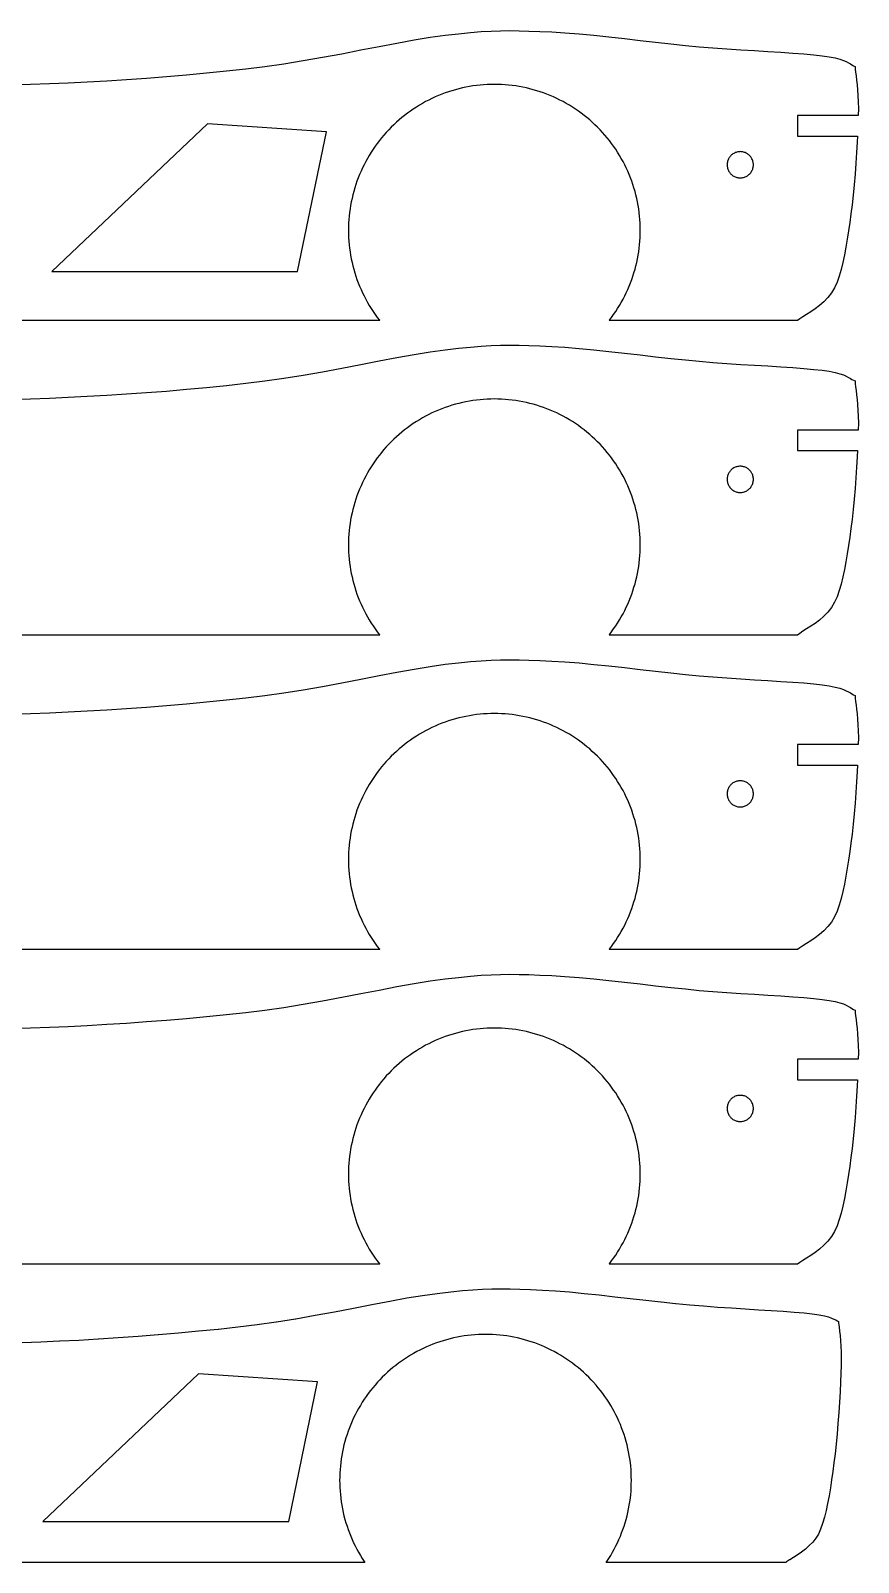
# Model space of a CAD drawing. Header units: metres. Extents: x 6 to 580, y 34 to 394.
# Drawn here: x 105.4 to 206.4, y 207.2 to 394 of the extents above; entities that cross this region are included whole.
import ezdxf

# ---------------------------------------------------------------- set-up
doc = ezdxf.new("R2010")
doc.units = ezdxf.units.M
doc.layers.add('CORTAR', color=1, linetype='Continuous')

msp = doc.modelspace()

# ---------------------------------------------------------------- linework, layer by layer
at = {"layer": 'CORTAR'}
for points in [[(103.16, 387.4), (105.42, 387.46), (107.71, 387.54), (110, 387.64), (112.33, 387.76), (114.7, 387.89), (117.12, 388.05), (119.55, 388.22), (122, 388.41), (124.45, 388.62), (126.88, 388.85), (129.3, 389.09), (131.67, 389.36), (134, 389.64), (136.32, 389.96), (138.67, 390.34), (141.03, 390.75), (143.38, 391.19), (145.69, 391.64), (147.94, 392.08), (150.12, 392.49), (152.21, 392.87), (154.17, 393.19), (156, 393.44), (157.64, 393.63), (159.1, 393.77), (160.4, 393.88), (161.61, 393.95), (162.75, 393.99), (163.87, 394), (165.02, 393.99), (166.22, 393.95), (167.54, 393.9), (169, 393.84), (170.61, 393.74), (172.33, 393.61), (174.13, 393.44), (175.98, 393.24), (177.88, 393.03), (179.78, 392.81), (181.66, 392.6), (183.51, 392.39), (185.3, 392.2), (187, 392.04), (188.67, 391.9), (190.37, 391.78), (192.07, 391.66), (193.74, 391.56), (195.38, 391.46), (196.94, 391.36), (198.4, 391.26), (199.75, 391.16), (200.96, 391.05), (202, 390.94), (202.86, 390.81), (203.57, 390.67), (204.13, 390.52), (204.58, 390.37), (204.94, 390.22), (205.22, 390.07), (205.44, 389.94), (205.63, 389.82), (205.81, 389.72), (206, 389.64), (206.03, 389.31), (206.08, 388.92), (206.13, 388.47), (206.19, 387.96), (206.26, 387.39), (206.31, 386.76), (206.36, 386.07), (206.4, 385.32), (206.41, 384.51), (206.4, 383.64), (199, 383.64), (199, 381.14), (206.3, 381.14), (206.26, 380.38), (206.19, 379.13), (206.1, 377.83), (206, 376.51), (205.89, 375.21), (205.77, 373.94), (205.64, 372.74), (205.5, 371.64), (205.36, 370.59), (205.21, 369.57), (205.06, 368.56), (204.9, 367.58), (204.72, 366.64), (204.53, 365.73), (204.32, 364.88), (204.08, 364.07), (203.81, 363.32), (203.5, 362.64), (203.13, 362.02), (202.69, 361.45), (202.19, 360.94), (201.66, 360.49), (201.12, 360.08), (200.6, 359.71), (200.1, 359.39), (199.65, 359.1), (199.28, 358.85), (199, 358.64), (175.99, 358.64), (176.03, 358.69), (176.3, 359.03), (176.55, 359.39), (176.8, 359.75), (177.04, 360.12), (177.27, 360.49), (177.49, 360.86), (177.7, 361.25), (177.9, 361.64), (178.09, 362.03), (178.27, 362.43), (178.45, 362.83), (178.61, 363.23), (178.76, 363.64), (178.9, 364.05), (179.03, 364.47), (179.16, 364.89), (179.27, 365.31), (179.37, 365.74), (179.46, 366.17), (179.54, 366.6), (179.61, 367.03), (179.67, 367.46), (179.71, 367.89), (179.75, 368.33), (179.78, 368.76), (179.79, 369.2), (179.8, 369.64), (179.79, 370.08), (179.78, 370.51), (179.75, 370.95), (179.71, 371.38), (179.67, 371.82), (179.61, 372.25), (179.54, 372.68), (179.46, 373.11), (179.37, 373.54), (179.27, 373.96), (179.16, 374.39), (179.03, 374.81), (178.9, 375.22), (178.76, 375.64), (178.61, 376.04), (178.45, 376.45), (178.27, 376.85), (178.09, 377.25), (177.9, 377.64), (177.7, 378.03), (177.49, 378.41), (177.27, 378.79), (177.04, 379.16), (176.8, 379.53), (176.55, 379.89), (176.3, 380.24), (176.03, 380.59), (175.76, 380.93), (175.48, 381.26), (175.19, 381.59), (174.89, 381.91), (174.59, 382.22), (174.27, 382.53), (173.95, 382.83), (173.63, 383.12), (173.29, 383.4), (172.95, 383.67), (172.6, 383.94), (172.25, 384.19), (171.89, 384.44), (171.52, 384.68), (171.15, 384.91), (170.77, 385.13), (170.39, 385.34), (170, 385.54), (169.61, 385.73), (169.21, 385.91), (168.81, 386.08), (168.41, 386.25), (168, 386.4), (167.58, 386.54), (167.17, 386.67), (166.75, 386.79), (166.33, 386.9), (165.9, 387.01), (165.47, 387.1), (165.04, 387.18), (164.61, 387.25), (164.18, 387.3), (163.74, 387.35), (163.31, 387.39), (162.87, 387.42), (162.44, 387.43), (162, 387.44), (161.56, 387.43), (161.13, 387.42), (160.69, 387.39), (160.26, 387.35), (159.82, 387.3), (159.39, 387.25), (158.96, 387.18), (158.53, 387.1), (158.1, 387.01), (157.67, 386.9), (157.25, 386.79), (156.83, 386.67), (156.42, 386.54), (156, 386.4), (155.59, 386.25), (155.19, 386.08), (154.79, 385.91), (154.39, 385.73), (154, 385.54), (153.61, 385.34), (153.23, 385.13), (152.85, 384.91), (152.48, 384.68), (152.11, 384.44), (151.75, 384.19), (151.4, 383.94), (151.05, 383.67), (150.71, 383.4), (150.37, 383.12), (150.05, 382.83), (149.73, 382.53), (149.41, 382.22), (149.11, 381.91), (148.81, 381.59), (148.52, 381.26), (148.24, 380.93), (147.97, 380.59), (147.7, 380.24), (147.45, 379.89), (147.2, 379.53), (146.96, 379.16), (146.73, 378.79), (146.51, 378.41), (146.3, 378.03), (146.1, 377.64), (145.91, 377.25), (145.73, 376.85), (145.55, 376.45), (145.39, 376.04), (145.24, 375.64), (145.1, 375.22), (144.97, 374.81), (144.84, 374.39), (144.73, 373.96), (144.63, 373.54), (144.54, 373.11), (144.46, 372.68), (144.39, 372.25), (144.33, 371.82), (144.29, 371.38), (144.25, 370.95), (144.22, 370.51), (144.21, 370.08), (144.2, 369.64), (144.21, 369.2), (144.22, 368.76), (144.25, 368.33), (144.29, 367.89), (144.33, 367.46), (144.39, 367.03), (144.46, 366.6), (144.54, 366.17), (144.63, 365.74), (144.73, 365.31), (144.84, 364.89), (144.97, 364.47), (145.1, 364.05), (145.24, 363.64), (145.39, 363.23), (145.55, 362.83), (145.73, 362.43), (145.91, 362.03), (146.1, 361.64), (146.3, 361.25), (146.51, 360.86), (146.73, 360.49), (146.96, 360.12), (147.2, 359.75), (147.45, 359.39), (147.7, 359.03), (147.97, 358.69), (148.01, 358.64), (65.99, 358.64)], [(103.16, 349.03), (105.42, 349.1), (107.71, 349.18), (110, 349.28), (112.33, 349.4), (114.7, 349.53), (117.12, 349.69), (119.55, 349.86), (122, 350.05), (124.45, 350.26), (126.88, 350.49), (129.3, 350.73), (131.67, 351), (134, 351.28), (136.32, 351.6), (138.67, 351.98), (141.03, 352.39), (143.38, 352.83), (145.69, 353.28), (147.94, 353.72), (150.12, 354.13), (152.21, 354.51), (154.17, 354.83), (156, 355.08), (157.64, 355.26), (159.1, 355.41), (160.4, 355.52), (161.61, 355.59), (162.75, 355.63), (163.87, 355.64), (165.02, 355.63), (166.22, 355.59), (167.54, 355.54), (169, 355.48), (170.61, 355.38), (172.33, 355.25), (174.13, 355.08), (175.98, 354.88), (177.88, 354.67), (179.78, 354.45), (181.66, 354.23), (183.51, 354.03), (185.3, 353.84), (187, 353.68), (188.67, 353.54), (190.37, 353.42), (192.07, 353.3), (193.74, 353.2), (195.38, 353.1), (196.94, 353), (198.4, 352.9), (199.75, 352.8), (200.96, 352.69), (202, 352.58), (202.86, 352.45), (203.57, 352.31), (204.13, 352.16), (204.58, 352.01), (204.94, 351.86), (205.22, 351.71), (205.44, 351.58), (205.63, 351.46), (205.81, 351.36), (206, 351.28), (206.03, 350.95), (206.08, 350.56), (206.13, 350.11), (206.19, 349.6), (206.26, 349.03), (206.31, 348.4), (206.36, 347.71), (206.4, 346.96), (206.41, 346.15), (206.4, 345.28), (199, 345.28), (199, 342.78), (206.3, 342.78), (206.26, 342.02), (206.19, 340.76), (206.1, 339.46), (206, 338.15), (205.89, 336.85), (205.77, 335.58), (205.64, 334.38), (205.5, 333.28), (205.36, 332.23), (205.21, 331.2), (205.06, 330.2), (204.9, 329.22), (204.72, 328.28), (204.53, 327.37), (204.32, 326.51), (204.08, 325.71), (203.81, 324.96), (203.5, 324.28), (203.13, 323.66), (202.69, 323.09), (202.19, 322.58), (201.66, 322.12), (201.12, 321.71), (200.6, 321.35), (200.1, 321.03), (199.65, 320.74), (199.28, 320.49), (199, 320.28), (175.99, 320.28), (176.03, 320.33), (176.3, 320.67), (176.55, 321.03), (176.8, 321.39), (177.04, 321.75), (177.27, 322.13), (177.49, 322.5), (177.7, 322.89), (177.9, 323.27), (178.09, 323.67), (178.27, 324.06), (178.45, 324.47), (178.61, 324.87), (178.76, 325.28), (178.9, 325.69), (179.03, 326.11), (179.16, 326.53), (179.27, 326.95), (179.37, 327.38), (179.46, 327.8), (179.54, 328.23), (179.61, 328.66), (179.67, 329.1), (179.71, 329.53), (179.75, 329.97), (179.78, 330.4), (179.79, 330.84), (179.8, 331.28), (179.79, 331.71), (179.78, 332.15), (179.75, 332.59), (179.71, 333.02), (179.67, 333.46), (179.61, 333.89), (179.54, 334.32), (179.46, 334.75), (179.37, 335.18), (179.27, 335.6), (179.16, 336.02), (179.03, 336.44), (178.9, 336.86), (178.76, 337.27), (178.61, 337.68), (178.45, 338.09), (178.27, 338.49), (178.09, 338.89), (177.9, 339.28), (177.7, 339.67), (177.49, 340.05), (177.27, 340.43), (177.04, 340.8), (176.8, 341.17), (176.55, 341.53), (176.3, 341.88), (176.03, 342.23), (175.76, 342.57), (175.48, 342.9), (175.19, 343.23), (174.89, 343.55), (174.59, 343.86), (174.27, 344.17), (173.95, 344.47), (173.63, 344.76), (173.29, 345.04), (172.95, 345.31), (172.6, 345.57), (172.25, 345.83), (171.89, 346.08), (171.52, 346.32), (171.15, 346.54), (170.77, 346.76), (170.39, 346.97), (170, 347.18), (169.61, 347.37), (169.21, 347.55), (168.81, 347.72), (168.41, 347.88), (168, 348.04), (167.58, 348.18), (167.17, 348.31), (166.75, 348.43), (166.33, 348.54), (165.9, 348.64), (165.47, 348.73), (165.04, 348.81), (164.61, 348.88), (164.18, 348.94), (163.74, 348.99), (163.31, 349.03), (162.87, 349.06), (162.44, 349.07), (162, 349.08), (161.56, 349.07), (161.13, 349.06), (160.69, 349.03), (160.26, 348.99), (159.82, 348.94), (159.39, 348.88), (158.96, 348.81), (158.53, 348.73), (158.1, 348.64), (157.67, 348.54), (157.25, 348.43), (156.83, 348.31), (156.42, 348.18), (156, 348.04), (155.59, 347.88), (155.19, 347.72), (154.79, 347.55), (154.39, 347.37), (154, 347.18), (153.61, 346.97), (153.23, 346.76), (152.85, 346.54), (152.48, 346.32), (152.11, 346.08), (151.75, 345.83), (151.4, 345.57), (151.05, 345.31), (150.71, 345.04), (150.37, 344.76), (150.05, 344.47), (149.73, 344.17), (149.41, 343.86), (149.11, 343.55), (148.81, 343.23), (148.52, 342.9), (148.24, 342.57), (147.97, 342.23), (147.7, 341.88), (147.45, 341.53), (147.2, 341.17), (146.96, 340.8), (146.73, 340.43), (146.51, 340.05), (146.3, 339.67), (146.1, 339.28), (145.91, 338.89), (145.73, 338.49), (145.55, 338.09), (145.39, 337.68), (145.24, 337.27), (145.1, 336.86), (144.97, 336.44), (144.84, 336.02), (144.73, 335.6), (144.63, 335.18), (144.54, 334.75), (144.46, 334.32), (144.39, 333.89), (144.33, 333.46), (144.29, 333.02), (144.25, 332.59), (144.22, 332.15), (144.21, 331.71), (144.2, 331.28), (144.21, 330.84), (144.22, 330.4), (144.25, 329.97), (144.29, 329.53), (144.33, 329.1), (144.39, 328.66), (144.46, 328.23), (144.54, 327.8), (144.63, 327.38), (144.73, 326.95), (144.84, 326.53), (144.97, 326.11), (145.1, 325.69), (145.24, 325.28), (145.39, 324.87), (145.55, 324.47), (145.73, 324.06), (145.91, 323.67), (146.1, 323.27), (146.3, 322.89), (146.51, 322.5), (146.73, 322.13), (146.96, 321.75), (147.2, 321.39), (147.45, 321.03), (147.7, 320.67), (147.97, 320.33), (148.01, 320.28), (65.99, 320.28)], [(103.16, 310.67), (105.42, 310.73), (107.71, 310.82), (110, 310.92), (112.33, 311.03), (114.7, 311.17), (117.12, 311.33), (119.55, 311.5), (122, 311.69), (124.45, 311.9), (126.88, 312.13), (129.3, 312.37), (131.67, 312.63), (134, 312.92), (136.32, 313.24), (138.67, 313.61), (141.03, 314.03), (143.38, 314.47), (145.69, 314.92), (147.94, 315.35), (150.12, 315.77), (152.21, 316.14), (154.17, 316.46), (156, 316.72), (157.64, 316.9), (159.1, 317.05), (160.4, 317.15), (161.61, 317.23), (162.75, 317.27), (163.87, 317.28), (165.02, 317.26), (166.22, 317.23), (167.54, 317.18), (169, 317.12), (170.61, 317.02), (172.33, 316.88), (174.13, 316.71), (175.98, 316.52), (177.88, 316.31), (179.78, 316.09), (181.66, 315.87), (183.51, 315.67), (185.3, 315.48), (187, 315.32), (188.67, 315.18), (190.37, 315.05), (192.07, 314.94), (193.74, 314.83), (195.38, 314.73), (196.94, 314.64), (198.4, 314.54), (199.75, 314.44), (200.96, 314.33), (202, 314.22), (202.86, 314.09), (203.57, 313.95), (204.13, 313.8), (204.58, 313.65), (204.94, 313.5), (205.22, 313.35), (205.44, 313.22), (205.63, 313.1), (205.81, 312.99), (206, 312.92), (206.03, 312.59), (206.08, 312.2), (206.13, 311.75), (206.19, 311.24), (206.26, 310.67), (206.31, 310.04), (206.36, 309.35), (206.4, 308.6), (206.41, 307.79), (206.4, 306.92), (199, 306.92), (199, 304.42), (206.3, 304.42), (206.26, 303.66), (206.19, 302.4), (206.1, 301.1), (206, 299.79), (205.89, 298.48), (205.77, 297.22), (205.64, 296.02), (205.5, 294.92), (205.36, 293.87), (205.21, 292.84), (205.06, 291.84), (204.9, 290.86), (204.72, 289.92), (204.53, 289.01), (204.32, 288.15), (204.08, 287.35), (203.81, 286.6), (203.5, 285.92), (203.13, 285.29), (202.69, 284.73), (202.19, 284.22), (201.66, 283.76), (201.12, 283.35), (200.6, 282.99), (200.1, 282.66), (199.65, 282.38), (199.28, 282.13), (199, 281.92), (175.99, 281.92), (176.03, 281.96), (176.3, 282.31), (176.55, 282.67), (176.8, 283.03), (177.04, 283.39), (177.27, 283.76), (177.49, 284.14), (177.7, 284.52), (177.9, 284.91), (178.09, 285.3), (178.27, 285.7), (178.45, 286.1), (178.61, 286.51), (178.76, 286.92), (178.9, 287.33), (179.03, 287.75), (179.16, 288.17), (179.27, 288.59), (179.37, 289.02), (179.46, 289.44), (179.54, 289.87), (179.61, 290.3), (179.67, 290.74), (179.71, 291.17), (179.75, 291.61), (179.78, 292.04), (179.79, 292.48), (179.8, 292.92), (179.79, 293.35), (179.78, 293.79), (179.75, 294.22), (179.71, 294.66), (179.67, 295.09), (179.61, 295.53), (179.54, 295.96), (179.46, 296.39), (179.37, 296.82), (179.27, 297.24), (179.16, 297.66), (179.03, 298.08), (178.9, 298.5), (178.76, 298.91), (178.61, 299.32), (178.45, 299.73), (178.27, 300.13), (178.09, 300.53), (177.9, 300.92), (177.7, 301.31), (177.49, 301.69), (177.27, 302.07), (177.04, 302.44), (176.8, 302.8), (176.55, 303.16), (176.3, 303.52), (176.03, 303.87), (175.76, 304.21), (175.48, 304.54), (175.19, 304.87), (174.89, 305.19), (174.59, 305.5), (174.27, 305.81), (173.95, 306.1), (173.63, 306.39), (173.29, 306.67), (172.95, 306.95), (172.6, 307.21), (172.25, 307.47), (171.89, 307.72), (171.52, 307.95), (171.15, 308.18), (170.77, 308.4), (170.39, 308.61), (170, 308.81), (169.61, 309.01), (169.21, 309.19), (168.81, 309.36), (168.41, 309.52), (168, 309.67), (167.58, 309.82), (167.17, 309.95), (166.75, 310.07), (166.33, 310.18), (165.9, 310.28), (165.47, 310.37), (165.04, 310.45), (164.61, 310.52), (164.18, 310.58), (163.74, 310.63), (163.31, 310.67), (162.87, 310.69), (162.44, 310.71), (162, 310.72), (161.56, 310.71), (161.13, 310.69), (160.69, 310.67), (160.26, 310.63), (159.82, 310.58), (159.39, 310.52), (158.96, 310.45), (158.53, 310.37), (158.1, 310.28), (157.67, 310.18), (157.25, 310.07), (156.83, 309.95), (156.42, 309.82), (156, 309.67), (155.59, 309.52), (155.19, 309.36), (154.79, 309.19), (154.39, 309.01), (154, 308.81), (153.61, 308.61), (153.23, 308.4), (152.85, 308.18), (152.48, 307.95), (152.11, 307.72), (151.75, 307.47), (151.4, 307.21), (151.05, 306.95), (150.71, 306.67), (150.37, 306.39), (150.05, 306.1), (149.73, 305.81), (149.41, 305.5), (149.11, 305.19), (148.81, 304.87), (148.52, 304.54), (148.24, 304.21), (147.97, 303.87), (147.7, 303.52), (147.45, 303.16), (147.2, 302.8), (146.96, 302.44), (146.73, 302.07), (146.51, 301.69), (146.3, 301.31), (146.1, 300.92), (145.91, 300.53), (145.73, 300.13), (145.55, 299.73), (145.39, 299.32), (145.24, 298.91), (145.1, 298.5), (144.97, 298.08), (144.84, 297.66), (144.73, 297.24), (144.63, 296.82), (144.54, 296.39), (144.46, 295.96), (144.39, 295.53), (144.33, 295.09), (144.29, 294.66), (144.25, 294.22), (144.22, 293.79), (144.21, 293.35), (144.2, 292.92), (144.21, 292.48), (144.22, 292.04), (144.25, 291.61), (144.29, 291.17), (144.33, 290.74), (144.39, 290.3), (144.46, 289.87), (144.54, 289.44), (144.63, 289.02), (144.73, 288.59), (144.84, 288.17), (144.97, 287.75), (145.1, 287.33), (145.24, 286.92), (145.39, 286.51), (145.55, 286.1), (145.73, 285.7), (145.91, 285.3), (146.1, 284.91), (146.3, 284.52), (146.51, 284.14), (146.73, 283.76), (146.96, 283.39), (147.2, 283.03), (147.45, 282.67), (147.7, 282.31), (147.97, 281.96), (148.01, 281.92), (65.99, 281.92)], [(103.16, 272.31), (105.42, 272.37), (107.71, 272.45), (110, 272.55), (112.33, 272.67), (114.7, 272.81), (117.12, 272.96), (119.55, 273.14), (122, 273.33), (124.45, 273.54), (126.88, 273.76), (129.3, 274.01), (131.67, 274.27), (134, 274.55), (136.32, 274.88), (138.67, 275.25), (141.03, 275.67), (143.38, 276.11), (145.69, 276.55), (147.94, 276.99), (150.12, 277.41), (152.21, 277.78), (154.17, 278.1), (156, 278.35), (157.64, 278.54), (159.1, 278.69), (160.4, 278.79), (161.61, 278.86), (162.75, 278.9), (163.87, 278.92), (165.02, 278.9), (166.22, 278.87), (167.54, 278.82), (169, 278.75), (170.61, 278.66), (172.33, 278.52), (174.13, 278.35), (175.98, 278.16), (177.88, 277.95), (179.78, 277.73), (181.66, 277.51), (183.51, 277.3), (185.3, 277.12), (187, 276.95), (188.67, 276.82), (190.37, 276.69), (192.07, 276.58), (193.74, 276.47), (195.38, 276.37), (196.94, 276.27), (198.4, 276.18), (199.75, 276.08), (200.96, 275.97), (202, 275.85), (202.86, 275.73), (203.57, 275.59), (204.13, 275.44), (204.58, 275.29), (204.94, 275.13), (205.22, 274.99), (205.44, 274.85), (205.63, 274.73), (205.81, 274.63), (206, 274.55), (206.03, 274.22), (206.08, 273.83), (206.13, 273.38), (206.19, 272.87), (206.26, 272.3), (206.31, 271.67), (206.36, 270.98), (206.4, 270.23), (206.41, 269.42), (206.4, 268.55), (199, 268.55), (199, 266.05), (206.3, 266.05), (206.26, 265.3), (206.19, 264.04), (206.1, 262.74), (206, 261.43), (205.89, 260.12), (205.77, 258.86), (205.64, 257.66), (205.5, 256.55), (205.36, 255.51), (205.21, 254.48), (205.06, 253.48), (204.9, 252.5), (204.72, 251.55), (204.53, 250.65), (204.32, 249.79), (204.08, 248.99), (203.81, 248.24), (203.5, 247.55), (203.13, 246.93), (202.69, 246.37), (202.19, 245.86), (201.66, 245.4), (201.12, 244.99), (200.6, 244.63), (200.1, 244.3), (199.65, 244.02), (199.28, 243.77), (199, 243.55), (175.99, 243.55), (176.03, 243.6), (176.3, 243.95), (176.55, 244.3), (176.8, 244.66), (177.04, 245.03), (177.27, 245.4), (177.49, 245.78), (177.7, 246.16), (177.9, 246.55), (178.09, 246.94), (178.27, 247.34), (178.45, 247.74), (178.61, 248.15), (178.76, 248.56), (178.9, 248.97), (179.03, 249.39), (179.16, 249.81), (179.27, 250.23), (179.37, 250.65), (179.46, 251.08), (179.54, 251.51), (179.61, 251.94), (179.67, 252.37), (179.71, 252.81), (179.75, 253.24), (179.78, 253.68), (179.79, 254.12), (179.8, 254.55), (179.79, 254.99), (179.78, 255.43), (179.75, 255.86), (179.71, 256.3), (179.67, 256.73), (179.61, 257.17), (179.54, 257.6), (179.46, 258.03), (179.37, 258.45), (179.27, 258.88), (179.16, 259.3), (179.03, 259.72), (178.9, 260.14), (178.76, 260.55), (178.61, 260.96), (178.45, 261.37), (178.27, 261.77), (178.09, 262.16), (177.9, 262.56), (177.7, 262.94), (177.49, 263.33), (177.27, 263.7), (177.04, 264.08), (176.8, 264.44), (176.55, 264.8), (176.3, 265.16), (176.03, 265.5), (175.76, 265.85), (175.48, 266.18), (175.19, 266.51), (174.89, 266.83), (174.59, 267.14), (174.27, 267.45), (173.95, 267.74), (173.63, 268.03), (173.29, 268.31), (172.95, 268.59), (172.6, 268.85), (172.25, 269.11), (171.89, 269.35), (171.52, 269.59), (171.15, 269.82), (170.77, 270.04), (170.39, 270.25), (170, 270.45), (169.61, 270.64), (169.21, 270.83), (168.81, 271), (168.41, 271.16), (168, 271.31), (167.58, 271.46), (167.17, 271.59), (166.75, 271.71), (166.33, 271.82), (165.9, 271.92), (165.47, 272.01), (165.04, 272.09), (164.61, 272.16), (164.18, 272.22), (163.74, 272.27), (163.31, 272.31), (162.87, 272.33), (162.44, 272.35), (162, 272.35), (161.56, 272.35), (161.13, 272.33), (160.69, 272.31), (160.26, 272.27), (159.82, 272.22), (159.39, 272.16), (158.96, 272.09), (158.53, 272.01), (158.1, 271.92), (157.67, 271.82), (157.25, 271.71), (156.83, 271.59), (156.42, 271.46), (156, 271.31), (155.59, 271.16), (155.19, 271), (154.79, 270.83), (154.39, 270.64), (154, 270.45), (153.61, 270.25), (153.23, 270.04), (152.85, 269.82), (152.48, 269.59), (152.11, 269.35), (151.75, 269.11), (151.4, 268.85), (151.05, 268.59), (150.71, 268.31), (150.37, 268.03), (150.05, 267.74), (149.73, 267.45), (149.41, 267.14), (149.11, 266.83), (148.81, 266.51), (148.52, 266.18), (148.24, 265.85), (147.97, 265.5), (147.7, 265.16), (147.45, 264.8), (147.2, 264.44), (146.96, 264.08), (146.73, 263.7), (146.51, 263.33), (146.3, 262.94), (146.1, 262.56), (145.91, 262.16), (145.73, 261.77), (145.55, 261.37), (145.39, 260.96), (145.24, 260.55), (145.1, 260.14), (144.97, 259.72), (144.84, 259.3), (144.73, 258.88), (144.63, 258.45), (144.54, 258.03), (144.46, 257.6), (144.39, 257.17), (144.33, 256.73), (144.29, 256.3), (144.25, 255.86), (144.22, 255.43), (144.21, 254.99), (144.2, 254.55), (144.21, 254.12), (144.22, 253.68), (144.25, 253.24), (144.29, 252.81), (144.33, 252.37), (144.39, 251.94), (144.46, 251.51), (144.54, 251.08), (144.63, 250.65), (144.73, 250.23), (144.84, 249.81), (144.97, 249.39), (145.1, 248.97), (145.24, 248.56), (145.39, 248.15), (145.55, 247.74), (145.73, 247.34), (145.91, 246.94), (146.1, 246.55), (146.3, 246.16), (146.51, 245.78), (146.73, 245.4), (146.96, 245.03), (147.2, 244.66), (147.45, 244.3), (147.7, 243.95), (147.97, 243.6), (148.01, 243.55), (65.99, 243.55)], [(104.38, 234.01), (106.66, 234.09), (106.67, 234.09), (108.96, 234.19), (108.97, 234.19), (111.3, 234.31), (111.31, 234.31), (113.68, 234.45), (113.69, 234.45), (116.1, 234.61), (116.11, 234.61), (118.54, 234.78), (118.55, 234.78), (121, 234.97), (121.01, 234.97), (123.45, 235.18), (123.46, 235.18), (125.9, 235.41), (125.91, 235.41), (128.32, 235.65), (128.33, 235.65), (130.7, 235.92), (130.71, 235.92), (133.04, 236.2), (133.06, 236.2), (135.38, 236.52), (135.4, 236.53), (137.75, 236.9), (137.77, 236.91), (140.12, 237.32), (140.13, 237.32), (142.48, 237.76), (142.49, 237.76), (144.8, 238.21), (144.8, 238.21), (147.05, 238.65), (149.23, 239.06), (151.3, 239.44), (153.24, 239.75), (155.04, 240), (156.67, 240.19), (158.11, 240.33), (159.39, 240.43), (160.57, 240.5), (161.69, 240.54), (162.79, 240.55), (163.92, 240.54), (165.11, 240.51), (166.42, 240.46), (167.87, 240.39), (169.46, 240.3), (171.16, 240.17), (172.95, 240), (174.8, 239.8), (176.68, 239.59), (178.58, 239.37), (180.47, 239.16), (180.47, 239.16), (182.32, 238.95), (182.33, 238.95), (184.11, 238.76), (184.12, 238.76), (185.83, 238.6), (185.84, 238.6), (187.51, 238.46), (187.52, 238.46), (189.22, 238.33), (189.22, 238.33), (190.92, 238.22), (190.92, 238.22), (192.6, 238.11), (192.6, 238.11), (194.23, 238.01), (195.79, 237.91), (197.25, 237.82), (198.59, 237.72), (199.78, 237.61), (200.79, 237.5), (201.61, 237.38), (202.26, 237.25), (202.77, 237.12), (203.15, 236.99), (203.43, 236.87), (203.65, 236.76), (203.84, 236.64), (203.98, 236.55), (204, 236.36), (204, 236.35), (204.06, 235.9), (204.12, 235.4), (204.18, 234.84), (204.24, 234.23), (204.28, 233.56), (204.32, 232.84), (204.33, 232.06), (204.32, 231.21), (204.29, 230.26), (204.24, 229.17), (204.18, 227.99), (204.11, 226.74), (204.02, 225.45), (203.92, 224.14), (203.82, 222.85), (203.7, 221.6), (203.57, 220.41), (203.43, 219.32), (203.29, 218.29), (203.14, 217.26), (202.99, 216.27), (202.83, 215.31), (202.66, 214.39), (202.48, 213.51), (202.27, 212.69), (202.05, 211.94), (201.8, 211.25), (201.53, 210.65), (201.22, 210.14), (200.85, 209.67), (200.42, 209.23), (199.95, 208.82), (199.46, 208.44), (198.96, 208.09), (198.48, 207.78), (198.03, 207.5), (198.02, 207.49), (197.64, 207.24), (197.59, 207.2), (197.58, 207.19), (175.64, 207.19), (175.72, 207.3), (175.96, 207.67), (176.19, 208.04), (176.41, 208.42), (176.62, 208.8), (176.82, 209.19), (177.01, 209.58), (177.19, 209.98), (177.37, 210.38), (177.53, 210.79), (177.68, 211.2), (177.82, 211.61), (177.95, 212.02), (178.08, 212.44), (178.19, 212.87), (178.29, 213.29), (178.38, 213.72), (178.46, 214.15), (178.53, 214.58), (178.59, 215.01), (178.63, 215.45), (178.67, 215.88), (178.7, 216.32), (178.71, 216.76), (178.72, 217.19), (178.71, 217.63), (178.7, 218.07), (178.67, 218.5), (178.63, 218.94), (178.59, 219.37), (178.53, 219.8), (178.46, 220.24), (178.38, 220.66), (178.29, 221.09), (178.19, 221.52), (178.08, 221.94), (177.95, 222.36), (177.82, 222.78), (177.68, 223.19), (177.53, 223.6), (177.37, 224), (177.19, 224.41), (177.01, 224.8), (176.82, 225.2), (176.62, 225.58), (176.41, 225.97), (176.19, 226.34), (175.96, 226.72), (175.72, 227.08), (175.47, 227.44), (175.22, 227.8), (174.95, 228.14), (174.68, 228.48), (174.4, 228.82), (174.11, 229.15), (173.81, 229.47), (173.51, 229.78), (173.19, 230.08), (172.87, 230.38), (172.55, 230.67), (172.21, 230.95), (171.87, 231.22), (171.52, 231.49), (171.17, 231.75), (170.81, 231.99), (170.44, 232.23), (170.07, 232.46), (169.69, 232.68), (169.31, 232.89), (168.92, 233.09), (168.53, 233.28), (168.13, 233.46), (167.73, 233.64), (167.33, 233.8), (166.92, 233.95), (166.5, 234.09), (166.09, 234.23), (165.67, 234.35), (165.25, 234.46), (164.82, 234.56), (164.39, 234.65), (163.96, 234.73), (163.53, 234.8), (163.1, 234.86), (162.66, 234.91), (162.23, 234.94), (161.79, 234.97), (161.36, 234.99), (160.92, 234.99), (160.48, 234.99), (160.05, 234.97), (159.61, 234.94), (159.18, 234.91), (158.74, 234.86), (158.31, 234.8), (157.88, 234.73), (157.45, 234.65), (157.02, 234.56), (156.6, 234.46), (156.17, 234.35), (155.75, 234.23), (155.34, 234.09), (154.92, 233.95), (154.51, 233.8), (154.11, 233.64), (153.71, 233.46), (153.31, 233.28), (152.92, 233.09), (152.53, 232.89), (152.15, 232.68), (151.77, 232.46), (151.4, 232.23), (151.03, 231.99), (150.67, 231.75), (150.32, 231.49), (149.97, 231.22), (149.63, 230.95), (149.29, 230.67), (148.97, 230.38), (148.65, 230.08), (148.33, 229.78), (148.03, 229.47), (147.73, 229.15), (147.44, 228.82), (147.16, 228.48), (146.89, 228.14), (146.62, 227.8), (146.37, 227.44), (146.12, 227.08), (145.88, 226.72), (145.65, 226.34), (145.43, 225.97), (145.22, 225.58), (145.02, 225.2), (144.83, 224.8), (144.65, 224.41), (144.48, 224), (144.31, 223.6), (144.16, 223.19), (144.02, 222.78), (143.89, 222.36), (143.76, 221.94), (143.65, 221.52), (143.55, 221.09), (143.46, 220.66), (143.38, 220.24), (143.31, 219.8), (143.25, 219.37), (143.21, 218.94), (143.17, 218.5), (143.14, 218.07), (143.13, 217.63), (143.12, 217.19), (143.13, 216.76), (143.14, 216.32), (143.17, 215.88), (143.21, 215.45), (143.25, 215.01), (143.31, 214.58), (143.38, 214.15), (143.46, 213.72), (143.55, 213.29), (143.65, 212.87), (143.76, 212.44), (143.89, 212.02), (144.02, 211.61), (144.16, 211.2), (144.31, 210.79), (144.48, 210.38), (144.65, 209.98), (144.83, 209.58), (145.02, 209.19), (145.22, 208.8), (145.43, 208.42), (145.65, 208.04), (145.88, 207.67), (146.12, 207.3), (146.2, 207.19), (65.64, 207.19)]]:
    msp.add_lwpolyline(points, dxfattribs=at)
for points in [[(141.5, 381.64), (127, 382.64), (108, 364.64), (138, 364.64), (141.5, 381.64)], [(193.6, 377.74), (193.59, 377.85), (193.57, 377.95), (193.55, 378.05), (193.52, 378.15), (193.48, 378.25), (193.43, 378.35), (193.39, 378.44), (193.33, 378.53), (193.27, 378.61), (193.2, 378.69), (193.13, 378.77), (193.05, 378.84), (192.97, 378.91), (192.89, 378.97), (192.8, 379.02), (192.71, 379.07), (192.61, 379.12), (192.51, 379.15), (192.41, 379.18), (192.31, 379.21), (192.21, 379.22), (192.1, 379.23), (192, 379.24), (191.9, 379.23), (191.79, 379.22), (191.69, 379.21), (191.59, 379.18), (191.49, 379.15), (191.39, 379.12), (191.29, 379.07), (191.2, 379.02), (191.11, 378.97), (191.03, 378.91), (190.95, 378.84), (190.87, 378.77), (190.8, 378.69), (190.73, 378.61), (190.67, 378.53), (190.61, 378.44), (190.57, 378.35), (190.52, 378.25), (190.48, 378.15), (190.45, 378.05), (190.43, 377.95), (190.41, 377.85), (190.4, 377.74), (190.4, 377.64), (190.4, 377.53), (190.41, 377.43), (190.43, 377.33), (190.45, 377.22), (190.48, 377.12), (190.52, 377.03), (190.57, 376.93), (190.61, 376.84), (190.67, 376.75), (190.73, 376.66), (190.8, 376.58), (190.87, 376.51), (190.95, 376.44), (191.03, 376.37), (191.11, 376.31), (191.2, 376.25), (191.29, 376.2), (191.39, 376.16), (191.49, 376.12), (191.59, 376.09), (191.69, 376.07), (191.79, 376.05), (191.9, 376.04), (192, 376.04), (192.1, 376.04), (192.21, 376.05), (192.31, 376.07), (192.41, 376.09), (192.51, 376.12), (192.61, 376.16), (192.71, 376.2), (192.8, 376.25), (192.89, 376.31), (192.97, 376.37), (193.05, 376.44), (193.13, 376.51), (193.2, 376.58), (193.27, 376.66), (193.33, 376.75), (193.39, 376.84), (193.43, 376.93), (193.48, 377.03), (193.52, 377.12), (193.55, 377.22), (193.57, 377.33), (193.59, 377.43), (193.6, 377.53), (193.6, 377.64), (193.6, 377.74)], [(193.6, 339.38), (193.59, 339.49), (193.57, 339.59), (193.55, 339.69), (193.52, 339.79), (193.48, 339.89), (193.43, 339.98), (193.39, 340.08), (193.33, 340.17), (193.27, 340.25), (193.2, 340.33), (193.13, 340.41), (193.05, 340.48), (192.97, 340.55), (192.89, 340.61), (192.8, 340.66), (192.71, 340.71), (192.61, 340.76), (192.51, 340.79), (192.41, 340.82), (192.31, 340.85), (192.21, 340.86), (192.1, 340.87), (192, 340.88), (191.9, 340.87), (191.79, 340.86), (191.69, 340.85), (191.59, 340.82), (191.49, 340.79), (191.39, 340.76), (191.29, 340.71), (191.2, 340.66), (191.11, 340.61), (191.03, 340.55), (190.95, 340.48), (190.87, 340.41), (190.8, 340.33), (190.73, 340.25), (190.67, 340.17), (190.61, 340.08), (190.57, 339.98), (190.52, 339.89), (190.48, 339.79), (190.45, 339.69), (190.43, 339.59), (190.41, 339.49), (190.4, 339.38), (190.4, 339.28), (190.4, 339.17), (190.41, 339.07), (190.43, 338.96), (190.45, 338.86), (190.48, 338.76), (190.52, 338.66), (190.57, 338.57), (190.61, 338.48), (190.67, 338.39), (190.73, 338.3), (190.8, 338.22), (190.87, 338.15), (190.95, 338.07), (191.03, 338.01), (191.11, 337.95), (191.2, 337.89), (191.29, 337.84), (191.39, 337.8), (191.49, 337.76), (191.59, 337.73), (191.69, 337.71), (191.79, 337.69), (191.9, 337.68), (192, 337.68), (192.1, 337.68), (192.21, 337.69), (192.31, 337.71), (192.41, 337.73), (192.51, 337.76), (192.61, 337.8), (192.71, 337.84), (192.8, 337.89), (192.89, 337.95), (192.97, 338.01), (193.05, 338.07), (193.13, 338.15), (193.2, 338.22), (193.27, 338.3), (193.33, 338.39), (193.39, 338.48), (193.43, 338.57), (193.48, 338.66), (193.52, 338.76), (193.55, 338.86), (193.57, 338.96), (193.59, 339.07), (193.6, 339.17), (193.6, 339.28), (193.6, 339.38)], [(193.6, 301.02), (193.59, 301.12), (193.57, 301.23), (193.55, 301.33), (193.52, 301.43), (193.48, 301.53), (193.43, 301.62), (193.39, 301.72), (193.33, 301.8), (193.27, 301.89), (193.2, 301.97), (193.13, 302.05), (193.05, 302.12), (192.97, 302.18), (192.89, 302.25), (192.8, 302.3), (192.71, 302.35), (192.61, 302.39), (192.51, 302.43), (192.41, 302.46), (192.31, 302.48), (192.21, 302.5), (192.1, 302.51), (192, 302.52), (191.9, 302.51), (191.79, 302.5), (191.69, 302.48), (191.59, 302.46), (191.49, 302.43), (191.39, 302.39), (191.29, 302.35), (191.2, 302.3), (191.11, 302.25), (191.03, 302.18), (190.95, 302.12), (190.87, 302.05), (190.8, 301.97), (190.73, 301.89), (190.67, 301.8), (190.61, 301.72), (190.57, 301.62), (190.52, 301.53), (190.48, 301.43), (190.45, 301.33), (190.43, 301.23), (190.41, 301.12), (190.4, 301.02), (190.4, 300.92), (190.4, 300.81), (190.41, 300.71), (190.43, 300.6), (190.45, 300.5), (190.48, 300.4), (190.52, 300.3), (190.57, 300.21), (190.61, 300.12), (190.67, 300.03), (190.73, 299.94), (190.8, 299.86), (190.87, 299.78), (190.95, 299.71), (191.03, 299.65), (191.11, 299.58), (191.2, 299.53), (191.29, 299.48), (191.39, 299.44), (191.49, 299.4), (191.59, 299.37), (191.69, 299.35), (191.79, 299.33), (191.9, 299.32), (192, 299.32), (192.1, 299.32), (192.21, 299.33), (192.31, 299.35), (192.41, 299.37), (192.51, 299.4), (192.61, 299.44), (192.71, 299.48), (192.8, 299.53), (192.89, 299.58), (192.97, 299.65), (193.05, 299.71), (193.13, 299.78), (193.2, 299.86), (193.27, 299.94), (193.33, 300.03), (193.39, 300.12), (193.43, 300.21), (193.48, 300.3), (193.52, 300.4), (193.55, 300.5), (193.57, 300.6), (193.59, 300.71), (193.6, 300.81), (193.6, 300.92), (193.6, 301.02)], [(193.6, 262.66), (193.59, 262.76), (193.57, 262.87), (193.55, 262.97), (193.52, 263.07), (193.48, 263.17), (193.43, 263.26), (193.39, 263.35), (193.33, 263.44), (193.27, 263.53), (193.2, 263.61), (193.13, 263.68), (193.05, 263.76), (192.97, 263.82), (192.89, 263.88), (192.8, 263.94), (192.71, 263.99), (192.61, 264.03), (192.51, 264.07), (192.41, 264.1), (192.31, 264.12), (192.21, 264.14), (192.1, 264.15), (192, 264.15), (191.9, 264.15), (191.79, 264.14), (191.69, 264.12), (191.59, 264.1), (191.49, 264.07), (191.39, 264.03), (191.29, 263.99), (191.2, 263.94), (191.11, 263.88), (191.03, 263.82), (190.95, 263.76), (190.87, 263.68), (190.8, 263.61), (190.73, 263.53), (190.67, 263.44), (190.61, 263.35), (190.57, 263.26), (190.52, 263.17), (190.48, 263.07), (190.45, 262.97), (190.43, 262.87), (190.41, 262.76), (190.4, 262.66), (190.4, 262.55), (190.4, 262.45), (190.41, 262.34), (190.43, 262.24), (190.45, 262.14), (190.48, 262.04), (190.52, 261.94), (190.57, 261.85), (190.61, 261.75), (190.67, 261.66), (190.73, 261.58), (190.8, 261.5), (190.87, 261.42), (190.95, 261.35), (191.03, 261.28), (191.11, 261.22), (191.2, 261.17), (191.29, 261.12), (191.39, 261.08), (191.49, 261.04), (191.59, 261.01), (191.69, 260.98), (191.79, 260.97), (191.9, 260.96), (192, 260.95), (192.1, 260.96), (192.21, 260.97), (192.31, 260.98), (192.41, 261.01), (192.51, 261.04), (192.61, 261.08), (192.71, 261.12), (192.8, 261.17), (192.89, 261.22), (192.97, 261.28), (193.05, 261.35), (193.13, 261.42), (193.2, 261.5), (193.27, 261.58), (193.33, 261.66), (193.39, 261.75), (193.43, 261.85), (193.48, 261.94), (193.52, 262.04), (193.55, 262.14), (193.57, 262.24), (193.59, 262.34), (193.6, 262.45), (193.6, 262.55), (193.6, 262.66)], [(136.92, 212.19), (140.42, 229.19), (125.92, 230.19), (106.92, 212.19), (136.92, 212.19)]]:
    msp.add_lwpolyline(points, close=True, dxfattribs=at)

doc.saveas('drawing.dxf')
